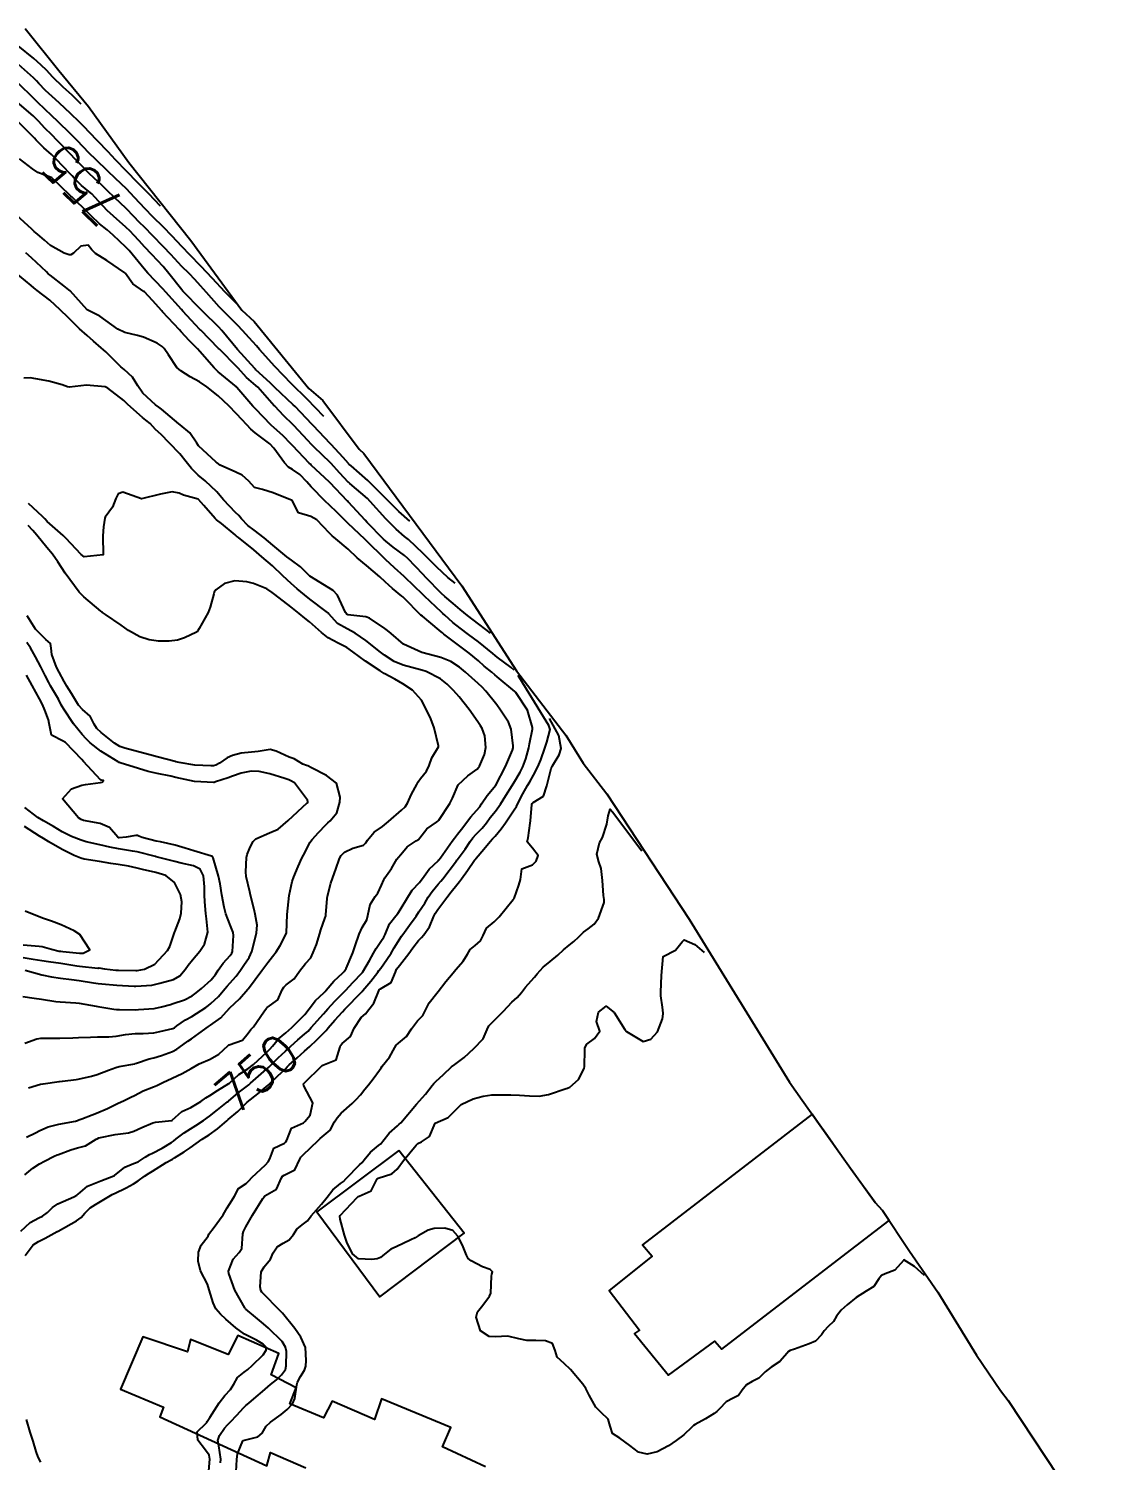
# Model space of a CAD drawing. Header units: metres. Extents: x 298520 to 308411, y 7433745 to 7450750.
# Drawn here: x 300115.2 to 300228.6, y 7449415.9 to 7449568.1 of the extents above; entities that cross this region are included whole.
import ezdxf
from ezdxf.enums import TextEntityAlignment as Align

# ---------------------------------------------------------------- set-up
doc = ezdxf.new("R2010")
doc.units = ezdxf.units.M
doc.header["$LTSCALE"] = 10
for name, color, linetype in [('Area', 45, 'Continuous'), ('Cotas', 45, 'Continuous'), ('Curvas de Nivel 1m', 11, 'Continuous'), ('Curvas de Nivel 5m', 15, 'Continuous'), ('Edificações', 30, 'Continuous')]:
    doc.layers.add(name, color=color, linetype=linetype)
doc.styles.add('Style-STANDARD', font='STANDARD.shx')

msp = doc.modelspace()

# ---------------------------------------------------------------- linework, layer by layer
at = {"layer": 'Area'}
msp.add_polyline3d([(300114.87, 7449568.13, 757.59), (300118.45, 7449563.69, 761.59), (300121.6, 7449559.85, 756.75), (300125.9, 7449553.9, 756.26), (300132.47, 7449545.61, 755.06), (300137.89, 7449538.19, 754.69), (300139.21, 7449537.01, 754.6), (300145.03, 7449529.88, 754.03), (300146.51, 7449528.58, 754.09), (300150.37, 7449523.42, 753.66), (300150.85, 7449522.95, 753.57), (300161.26, 7449508.91, 751.85), (300167.1, 7449499.85, 749.96), (300172.33, 7449493.03, 751.57), (300174.16, 7449490.03, 753.48), (300176.7, 7449486.77, 753.35), (300185.43, 7449473.47, 755.19), (300196.09, 7449456.14, 755.79), (300197.44, 7449454.2, 755.78), (300202.21, 7449447.47, 763.14), (300205.18, 7449443.34, 762.58), (300205.98, 7449442.49, 762.29), (300208.83, 7449438.15, 755.57), (300211.85, 7449433.81, 754.66), (300215.97, 7449427.11, 754.65), (300218.51, 7449423.35, 754.53), (300219.33, 7449422.3, 754.58), (300228.59, 7449408.29, 753.98)], dxfattribs=at)
at = {"layer": 'Curvas de Nivel 1m', "flags": 128}
for points, elevation in [([(300120.82, 7449560.11), (300119.88, 7449561.04), (300118.93, 7449561.9), (300117.77, 7449563), (300117.16, 7449563.66), (300116.55, 7449564.28), (300115.79, 7449564.95), (300114.12, 7449566.31)], 759), ([(300129.25, 7449549.27), (300128.01, 7449550.55), (300126.85, 7449551.72), (300125.65, 7449552.96), (300124.48, 7449554.18), (300123.68, 7449555.04), (300122.56, 7449556.2), (300121.7, 7449557.08), (300121.16, 7449557.67), (300120.6, 7449558.23), (300119.73, 7449559.07), (300118.49, 7449560.25), (300117.75, 7449560.92), (300117.04, 7449561.55), (300116.34, 7449562.28), (300116.07, 7449562.59), (300115.77, 7449562.89), (300114.16, 7449564.31)], 758), ([(300137.39, 7449538.82), (300136.1, 7449540.15), (300134.77, 7449541.56), (300133.54, 7449542.88), (300132.36, 7449544.09), (300131.56, 7449544.92), (300130.46, 7449546.11), (300129.58, 7449547.02), (300128.44, 7449548.13), (300127.61, 7449548.96), (300126.5, 7449550.16), (300125.63, 7449551.08), (300124.49, 7449552.18), (300123.65, 7449552.97), (300122.37, 7449554.2), (300121.67, 7449554.9), (300120.4, 7449556.23), (300120.06, 7449556.6), (300119.7, 7449556.96), (300118.36, 7449558.25), (300117.72, 7449558.86), (300116.22, 7449560.28), (300115.97, 7449560.51), (300115.75, 7449560.73), (300114.15, 7449562.31)], 757), ([(300146.61, 7449526.89), (300144.83, 7449528.74), (300143.19, 7449530.35), (300141.41, 7449532.2), (300139.78, 7449534), (300139.44, 7449534.39), (300138.67, 7449535.24), (300137.97, 7449536.02), (300137.46, 7449536.56), (300135.97, 7449538.05), (300135.48, 7449538.56), (300134.13, 7449540.06), (300133.51, 7449540.78), (300132.9, 7449541.46), (300132.3, 7449542.09), (300131.53, 7449542.85), (300130.34, 7449544.11), (300129.56, 7449544.94), (300128.42, 7449546.13), (300127.58, 7449546.97), (300127, 7449547.56), (300126.43, 7449548.16), (300125.61, 7449549.02), (300124.37, 7449550.18), (300123.63, 7449550.89), (300122.97, 7449551.53), (300122.23, 7449552.2), (300121.65, 7449552.75), (300120.93, 7449553.5), (300120.22, 7449554.23), (300119.67, 7449554.81), (300118.29, 7449556.25), (300117.7, 7449556.83), (300116.97, 7449557.54), (300116.28, 7449558.28), (300115.72, 7449558.84), (300114.03, 7449560.31)], 756), ([(300160.55, 7449509.19), (300159.79, 7449509.78), (300158.61, 7449510.87), (300157.17, 7449512.32), (300155.61, 7449513.81), (300155.2, 7449514.15), (300154.28, 7449514.9), (300153.38, 7449515.84), (300153.21, 7449516.02), (300151.54, 7449517.86), (300151.24, 7449518.16), (300149.38, 7449519.76), (300149.26, 7449519.86), (300149.24, 7449519.88), (300148.27, 7449520.9), (300147.39, 7449521.91), (300147.28, 7449522.02), (300145.59, 7449523.64), (300145.31, 7449523.91), (300145.29, 7449523.93), (300144.92, 7449524.33), (300143.42, 7449525.95), (300143.33, 7449526.03), (300142.35, 7449526.97), (300141.41, 7449527.98), (300141.35, 7449528.04), (300139.58, 7449530), (300139.38, 7449530.19), (300138.41, 7449531.03), (300137.5, 7449532.03), (300137.4, 7449532.14), (300135.52, 7449534.05), (300135.43, 7449534.14), (300133.54, 7449536.07), (300133.45, 7449536.16), (300132.51, 7449537.13), (300131.63, 7449538.1), (300131.48, 7449538.27), (300129.81, 7449540.12), (300129.51, 7449540.46), (300127.92, 7449542.14), (300127.53, 7449542.59), (300126.24, 7449544.16), (300125.92, 7449544.53), (300125.56, 7449544.9), (300124.23, 7449546.18), (300123.58, 7449546.73), (300122.77, 7449547.39), (300121.89, 7449548.22), (300121.6, 7449548.52), (300119.82, 7449550.24), (300119.72, 7449550.33), (300119.62, 7449550.42), (300117.72, 7449552.26), (300117.64, 7449552.31), (300116.21, 7449552.84), (300115.66, 7449553.22), (300114.28, 7449554.3)], 754), ([(300164.31, 7449503.85), (300163.81, 7449504.24), (300163.08, 7449504.81), (300161.89, 7449505.73), (300161.1, 7449506.37), (300160.36, 7449507.01), (300159.47, 7449507.76), (300159.12, 7449508.09), (300157.44, 7449509.79), (300157.15, 7449510.1), (300155.53, 7449511.81), (300155.17, 7449512.13), (300153.99, 7449513.02), (300153.19, 7449513.64), (300152.96, 7449513.84), (300151.21, 7449515.64), (300151, 7449515.86), (300149.23, 7449517.78), (300149.19, 7449517.84), (300149.14, 7449517.88), (300147.26, 7449519.86), (300147.21, 7449519.91), (300145.28, 7449521.73), (300145.18, 7449521.83), (300145.07, 7449521.93), (300143.31, 7449523.76), (300143.13, 7449523.95), (300142.24, 7449524.88), (300141.33, 7449525.7), (300141.03, 7449525.98), (300139.35, 7449527.72), (300139.21, 7449527.86), (300139.08, 7449528), (300137.38, 7449529.97), (300137.32, 7449530.03), (300135.4, 7449531.64), (300134.97, 7449532.05), (300133.43, 7449533.8), (300133.18, 7449534.07), (300132.31, 7449534.96), (300131.45, 7449535.91), (300131.28, 7449536.1), (300129.47, 7449538.03), (300129.39, 7449538.12), (300128.4, 7449539.22), (300127.57, 7449540.14), (300127.5, 7449540.19), (300126.33, 7449540.98), (300125.52, 7449542.08), (300125.45, 7449542.17), (300123.54, 7449543.49), (300122.34, 7449544.21), (300121.95, 7449544.61), (300121.56, 7449545.12), (300120.79, 7449545), (300120.02, 7449544.24), (300119.71, 7449544.08), (300119.55, 7449544.09), (300119.01, 7449544.25), (300117.56, 7449545.08), (300116.94, 7449545.65), (300116.2, 7449546.28), (300115.84, 7449546.56), (300115.58, 7449546.8), (300113.96, 7449548.31)], 753), ([(300166.84, 7449499.94), (300166.5, 7449500.2), (300165.04, 7449501.31), (300164.83, 7449501.48), (300164.58, 7449501.7), (300163.06, 7449502.94), (300161.97, 7449503.73), (300161.08, 7449504.38), (300160.33, 7449504.99), (300159.46, 7449505.76), (300159.27, 7449505.94), (300159.1, 7449506.09), (300157.31, 7449507.79), (300157.12, 7449507.97), (300155.21, 7449509.81), (300155.14, 7449509.88), (300154.13, 7449510.81), (300153.16, 7449511.7), (300153.01, 7449511.84), (300151.19, 7449513.65), (300150.98, 7449513.86), (300149.21, 7449515.53), (300149.02, 7449515.7), (300148.83, 7449515.89), (300148.02, 7449516.7), (300147.23, 7449517.46), (300146.76, 7449517.91), (300145.26, 7449519.42), (300144.81, 7449519.94), (300144.06, 7449520.74), (300143.28, 7449521.27), (300142.84, 7449521.52), (300142.44, 7449521.96), (300141.31, 7449523.52), (300140.86, 7449523.98), (300139.32, 7449525.17), (300138.86, 7449525.54), (300138.42, 7449526.01), (300137.91, 7449526.59), (300137.34, 7449527.19), (300136.53, 7449528.04), (300135.37, 7449529.09), (300134.18, 7449530.06), (300133.39, 7449530.58), (300132.42, 7449531.11), (300131.4, 7449531.74), (300131, 7449532.1), (300130.09, 7449533.45), (300129.65, 7449534.12), (300129.44, 7449534.35), (300128.89, 7449534.68), (300127.44, 7449535.33), (300126.82, 7449535.52), (300125.45, 7449535.83), (300124.71, 7449536.18), (300123.46, 7449537.09), (300122.82, 7449537.56), (300121.47, 7449538.22), (300119.65, 7449540.24), (300119.5, 7449540.37), (300118.97, 7449540.78), (300117.52, 7449541.91), (300117.33, 7449542.07), (300117.13, 7449542.27), (300115.54, 7449543.75), (300114.96, 7449544.3)], 752), ([(300114.86, 7449437.7), (300115.3, 7449438.28), (300115.74, 7449438.83), (300116.3, 7449439.2), (300117.01, 7449439.55), (300118.27, 7449440.25), (300118.3, 7449440.26), (300118.37, 7449440.3), (300120.32, 7449441.39), (300120.81, 7449441.74), (300121.21, 7449442.21), (300121.78, 7449442.77), (300122.34, 7449443.13), (300124.12, 7449444.17), (300124.26, 7449444.26), (300124.35, 7449444.31), (300125.62, 7449444.9), (300126.37, 7449445.31), (300126.89, 7449445.63), (300127.56, 7449446.14), (300128.05, 7449446.46), (300128.39, 7449446.66), (300129.87, 7449447.58), (300130.4, 7449447.87), (300130.54, 7449447.96), (300130.75, 7449448.1), (300131.77, 7449448.73), (300132.41, 7449449.16), (300133.68, 7449450.06), (300134.13, 7449450.35), (300134.43, 7449450.54), (300135.32, 7449451.16), (300136.31, 7449452.03), (300136.39, 7449452.1), (300136.45, 7449452.15), (300137.48, 7449453), (300138.45, 7449454.01), (300139.6, 7449454.88), (300140.5, 7449455.64), (300140.68, 7449455.8), (300140.87, 7449455.98), (300141.7, 7449456.77), (300142.52, 7449457.55), (300142.73, 7449457.75), (300142.94, 7449457.96), (300143.77, 7449458.71), (300144.54, 7449459.41), (300145.11, 7449459.93), (300145.85, 7449460.63), (300146.56, 7449461.33), (300146.85, 7449461.63), (300147.08, 7449461.9), (300147.77, 7449462.71), (300148.59, 7449463.61), (300148.84, 7449463.89), (300150.61, 7449465.69), (300150.7, 7449465.78), (300150.76, 7449465.86), (300151.6, 7449466.88), (300152.35, 7449467.84), (300152.47, 7449468.01), (300152.65, 7449468.26), (300153.31, 7449469.18), (300153.76, 7449469.83), (300154.1, 7449470.4), (300154.69, 7449471.35), (300154.87, 7449471.64), (300155, 7449471.82), (300155.7, 7449472.81), (300156.42, 7449473.79), (300156.72, 7449474.22), (300157.34, 7449475.17), (300157.71, 7449475.78), (300158.12, 7449476.4), (300158.75, 7449477.16), (300159.03, 7449477.49), (300159.24, 7449477.76), (300160.7, 7449479.66), (300160.76, 7449479.74), (300160.78, 7449479.77), (300161.62, 7449480.91), (300162.16, 7449481.73), (300162.43, 7449482.1), (300162.81, 7449482.51), (300163.42, 7449483.12), (300163.89, 7449483.71), (300164.3, 7449484.25), (300164.85, 7449484.95), (300165.38, 7449485.69), (300165.96, 7449486.59), (300166.62, 7449487.67), (300166.89, 7449488.11), (300167.47, 7449489.1), (300167.74, 7449489.66), (300168.06, 7449490.51), (300168.38, 7449491.66), (300168.48, 7449492.1), (300168.78, 7449493.65), (300168.79, 7449493.82), (300168.25, 7449495.66), (300167, 7449497.56), (300166.89, 7449497.67), (300165.02, 7449499.22), (300164.77, 7449499.44), (300164.45, 7449499.7), (300163.66, 7449500.34), (300163.03, 7449500.91), (300162.06, 7449501.73), (300161.05, 7449502.48), (300159.37, 7449503.77), (300159.21, 7449503.9), (300159.08, 7449504.01), (300157.77, 7449505.1), (300157.09, 7449505.65), (300156.93, 7449505.79), (300155.11, 7449507.6), (300155.01, 7449507.71), (300154.89, 7449507.81), (300153.92, 7449508.62), (300153.14, 7449509.32), (300152.57, 7449509.85), (300151.15, 7449511.04), (300150.15, 7449511.87), (300149.18, 7449512.8), (300147.9, 7449513.9), (300147.5, 7449514.21), (300147.2, 7449514.48), (300145.87, 7449515.92), (300145.22, 7449516.26), (300143.93, 7449516.66), (300143.23, 7449517.96), (300141.24, 7449518.77), (300140.11, 7449519.13), (300139.25, 7449519.36), (300138.63, 7449520.01), (300137.92, 7449520.67), (300137.27, 7449520.96), (300135.61, 7449521.72), (300135.28, 7449521.96), (300135.17, 7449522.05), (300133.31, 7449523.79), (300133.1, 7449524.07), (300132.38, 7449525.15), (300131.33, 7449525.99), (300131.19, 7449526.1), (300129.35, 7449527.68), (300129.09, 7449527.87), (300128.73, 7449528.13), (300127.37, 7449529.38), (300126.84, 7449530.15), (300126.29, 7449531.06), (300125.4, 7449531.88), (300125.04, 7449532.17), (300123.43, 7449533.77), (300122.95, 7449534.2), (300122.13, 7449534.9), (300121.45, 7449535.5), (300120.65, 7449536.23), (300119.46, 7449537.41), (300118.6, 7449538.25), (300117.49, 7449539.27), (300116.16, 7449540.28), (300115.79, 7449540.57), (300115.51, 7449540.82), (300113.69, 7449542.31)], 751), ([(300114.85, 7449446.29), (300115.7, 7449446.97), (300116.39, 7449447.43), (300116.94, 7449447.72), (300117.96, 7449448.25), (300118.26, 7449448.39), (300118.41, 7449448.45), (300119.71, 7449448.94), (300120.42, 7449449.14), (300121.27, 7449449.37), (300122.43, 7449450.07), (300122.51, 7449450.12), (300122.71, 7449450.2), (300124.44, 7449450.57), (300125.84, 7449450.75), (300126.43, 7449450.93), (300127.26, 7449451.32), (300128.45, 7449451.79), (300128.71, 7449451.86), (300130.45, 7449452.06), (300130.48, 7449452.07), (300130.51, 7449452.1), (300131.53, 7449453.02), (300132.47, 7449453.44), (300133.53, 7449454.06), (300134.06, 7449454.47), (300134.48, 7449454.72), (300135.3, 7449455.23), (300136.5, 7449455.98), (300136.53, 7449456), (300136.57, 7449456.03), (300137.58, 7449456.95), (300138.52, 7449457.54), (300139.12, 7449458), (300140.54, 7449459.33), (300140.87, 7449459.65), (300141.15, 7449459.97), (300141.78, 7449460.74), (300142.56, 7449461.39), (300142.88, 7449461.64), (300143.22, 7449461.95), (300144.59, 7449463.33), (300145.06, 7449463.93), (300145.72, 7449464.8), (300146.61, 7449465.64), (300146.75, 7449465.77), (300146.86, 7449465.91), (300147.66, 7449466.86), (300148.64, 7449467.75), (300148.71, 7449467.82), (300148.77, 7449467.89), (300148.97, 7449468.21), (300149.69, 7449469.87), (300149.94, 7449470.61), (300150.35, 7449471.87), (300150.7, 7449472.58), (300151.17, 7449473.39), (300151.3, 7449473.85), (300151.54, 7449475.03), (300152.06, 7449475.85), (300152.36, 7449476.23), (300152.75, 7449477.08), (300152.97, 7449477.63), (300153.09, 7449477.84), (300153.79, 7449478.84), (300154.36, 7449479.82), (300154.56, 7449480.04), (300154.79, 7449480.32), (300155.46, 7449481.14), (300156.43, 7449481.79), (300156.67, 7449481.94), (300156.82, 7449482.12), (300157.56, 7449483.05), (300158.58, 7449483.77), (300158.74, 7449483.87), (300158.84, 7449483.99), (300160, 7449485.75), (300160.3, 7449486.31), (300160.88, 7449487.74), (300161.91, 7449488.71), (300162.9, 7449489.42), (300163.05, 7449489.57), (300163.14, 7449489.72), (300163.67, 7449490.96), (300163.84, 7449491.71), (300163.72, 7449492.94), (300163.45, 7449493.71), (300163.25, 7449494.01), (300162.96, 7449494.43), (300162.05, 7449495.73), (300160.99, 7449497.08), (300160.4, 7449497.75), (300159.7, 7449498.45), (300159.02, 7449499.01), (300157.49, 7449499.79), (300157.02, 7449499.91), (300156.87, 7449499.95), (300155.03, 7449500.47), (300154.07, 7449500.86), (300153.04, 7449501.53), (300152.63, 7449501.84), (300151.06, 7449503.07), (300149.94, 7449503.87), (300149.08, 7449504.32), (300148.08, 7449504.89), (300147.15, 7449505.91), (300147.09, 7449505.97), (300146.85, 7449506.16), (300145.12, 7449507.47), (300144.54, 7449507.94), (300143.77, 7449508.59), (300143.13, 7449509.13), (300142.25, 7449509.97), (300141.15, 7449511.01), (300140.04, 7449511.99), (300139.17, 7449512.72), (300137.55, 7449514.02), (300137.34, 7449514.18), (300137.2, 7449514.3), (300135.72, 7449515.53), (300135.21, 7449515.92), (300135.05, 7449516.05), (300133.86, 7449517.44), (300133.29, 7449518.07), (300133.24, 7449518.1), (300131.7, 7449518.54), (300131.25, 7449518.74), (300130.48, 7449518.88), (300129.25, 7449518.65), (300127.24, 7449518.15), (300125.25, 7449518.84), (300124.74, 7449518.68), (300124.52, 7449518.18), (300124.17, 7449517.24), (300123.39, 7449516.19), (300123.33, 7449516.07), (300123.2, 7449515.16), (300123.13, 7449514.19), (300123.16, 7449512.19), (300121.16, 7449511.97), (300120.84, 7449512.22), (300119.19, 7449513.97), (300118.9, 7449514.24), (300117.21, 7449515.73), (300116.95, 7449516.01), (300116.71, 7449516.27), (300115.23, 7449517.63)], 749), ([(300115.03, 7449450.28), (300115.97, 7449450.75), (300116.44, 7449451), (300117.33, 7449451.38), (300118.45, 7449451.66), (300120.22, 7449451.99), (300120.45, 7449452.07), (300120.56, 7449452.11), (300120.88, 7449452.22), (300122, 7449452.66), (300122.46, 7449452.84), (300123.62, 7449453.34), (300124.47, 7449453.77), (300124.74, 7449453.89), (300125.33, 7449454.16), (300126.1, 7449454.53), (300126.48, 7449454.72), (300127.42, 7449455.21), (300128.5, 7449455.64), (300128.86, 7449455.77), (300129.52, 7449456.11), (300130.51, 7449456.57), (300131.56, 7449457.04), (300132.52, 7449457.58), (300133.38, 7449458.07), (300134.53, 7449458.59), (300135.45, 7449459.12), (300136.43, 7449460.03), (300136.5, 7449460.08), (300136.54, 7449460.1), (300137.96, 7449460.61), (300138.56, 7449461.35), (300138.84, 7449461.73), (300139.13, 7449462), (300140.23, 7449463.62), (300140.51, 7449463.98), (300140.55, 7449464.03), (300140.59, 7449464.07), (300141.71, 7449464.87), (300142.2, 7449465.96), (300142.35, 7449466.23), (300142.62, 7449466.48), (300143.46, 7449467.11), (300144.03, 7449467.94), (300144.65, 7449468.73), (300145.24, 7449469.34), (300145.49, 7449469.92), (300145.82, 7449470.78), (300146.17, 7449471.92), (300146.28, 7449472.33), (300146.71, 7449473.54), (300146.81, 7449473.81), (300146.82, 7449473.91), (300146.97, 7449475.67), (300147.01, 7449475.91), (300147.36, 7449477.3), (300147.57, 7449477.9), (300147.9, 7449478.77), (300148.27, 7449479.9), (300148.44, 7449480.24), (300148.79, 7449480.58), (300149.68, 7449481), (300150.81, 7449481.34), (300151.08, 7449481.58), (300151.25, 7449481.86), (300151.97, 7449482.7), (300152.83, 7449483.31), (300153.49, 7449483.83), (300154.85, 7449485.04), (300155.25, 7449485.4), (300155.49, 7449485.8), (300155.92, 7449486.74), (300156.48, 7449487.79), (300156.62, 7449488.06), (300156.89, 7449488.41), (300157.51, 7449489.18), (300157.79, 7449489.78), (300158.1, 7449490.59), (300158.78, 7449491.77), (300158.81, 7449491.89), (300158.35, 7449493.78), (300157.99, 7449494.75), (300157.5, 7449495.78), (300156.99, 7449496.73), (300156.04, 7449497.8), (300155.01, 7449498.49), (300154.15, 7449498.96), (300153.02, 7449499.57), (300152.58, 7449499.84), (300151.03, 7449500.9), (300149.7, 7449501.87), (300149.05, 7449502.32), (300148.14, 7449502.81), (300147.06, 7449503.36), (300146.35, 7449503.92), (300145.08, 7449505.05), (300144.59, 7449505.44), (300143.98, 7449505.95), (300143.1, 7449506.66), (300141.4, 7449507.98), (300141.13, 7449508.19), (300140.54, 7449508.57), (300139.13, 7449509.14), (300138.43, 7449509.31), (300137.14, 7449509.44), (300136.04, 7449509.14), (300135.13, 7449508.46), (300134.97, 7449508.21), (300134.92, 7449508.05), (300134.52, 7449506.64), (300134.31, 7449506.06), (300133.37, 7449504.37), (300133.2, 7449504.08), (300133.14, 7449504.01), (300133.07, 7449503.97), (300131.81, 7449503.35), (300131.06, 7449503.12), (300130.16, 7449503), (300129.06, 7449503), (300128.05, 7449503.15), (300127.06, 7449503.47), (300125.86, 7449504.16), (300125.08, 7449504.71), (300123.42, 7449505.85), (300123.09, 7449506.05), (300123.01, 7449506.11), (300122.9, 7449506.19), (300121.12, 7449507.72), (300120.63, 7449508.22), (300119.14, 7449510.24), (300118.35, 7449511.45), (300117.77, 7449512.26), (300117.17, 7449512.98), (300116.1, 7449514.28), (300115.7, 7449514.78), (300115.2, 7449515.32)], 748), ([(300115.24, 7449455.53), (300116.5, 7449455.9), (300116.8, 7449455.96), (300118.5, 7449456.2), (300118.54, 7449456.2), (300118.84, 7449456.24), (300120.31, 7449456.41), (300120.51, 7449456.45), (300121.93, 7449456.78), (300122.51, 7449456.95), (300123.73, 7449457.4), (300124.52, 7449457.7), (300124.88, 7449457.8), (300126.52, 7449458.09), (300126.57, 7449458.1), (300126.69, 7449458.15), (300128.04, 7449458.62), (300128.53, 7449458.73), (300129.36, 7449458.95), (300130.54, 7449459.38), (300131, 7449459.64), (300131.63, 7449460.09), (300132.16, 7449460.47), (300132.55, 7449460.74), (300133.34, 7449461.29), (300134.35, 7449462.05), (300134.57, 7449462.2), (300135.67, 7449462.96), (300136.59, 7449463.99), (300136.61, 7449464.01), (300136.63, 7449464.03), (300137.65, 7449464.97), (300138.55, 7449466.01), (300138.58, 7449466.05), (300138.62, 7449466.1), (300140.03, 7449467.99), (300140.65, 7449468.86), (300141.15, 7449469.48), (300141.54, 7449469.97), (300141.97, 7449470.67), (300142.65, 7449471.96), (300142.66, 7449471.99), (300142.71, 7449473.96), (300142.93, 7449475.96), (300143.25, 7449477.46), (300143.43, 7449477.95), (300143.9, 7449479.07), (300144.29, 7449479.94), (300144.46, 7449480.26), (300144.8, 7449480.94), (300145.13, 7449481.6), (300145.36, 7449481.92), (300146.06, 7449482.67), (300146.83, 7449483.5), (300147.04, 7449483.7), (300147.3, 7449483.91), (300147.98, 7449484.76), (300148.3, 7449485.9), (300148.33, 7449486.42), (300147.94, 7449487.9), (300146.89, 7449488.74), (300145.3, 7449489.53), (300144.9, 7449489.75), (300144.78, 7449489.81), (300144.39, 7449489.94), (300143.45, 7449490.49), (300142.91, 7449490.69), (300141.56, 7449491.33), (300140.92, 7449491.49), (300139.65, 7449491.27), (300138.92, 7449491.22), (300137.83, 7449491.1), (300136.92, 7449490.86), (300136.33, 7449490.62), (300135.52, 7449490.04), (300135.12, 7449489.83), (300134.9, 7449489.77), (300134.6, 7449489.76), (300132.9, 7449489.84), (300131.25, 7449490.1), (300130.9, 7449490.18), (300130.8, 7449490.21), (300128.91, 7449490.71), (300128.12, 7449490.92), (300126.92, 7449491.25), (300125.45, 7449491.64), (300124.93, 7449491.83), (300124.35, 7449492.18), (300122.94, 7449493.31), (300122.49, 7449493.74), (300122.2, 7449494.2), (300121.78, 7449495.02), (300120.97, 7449495.76), (300120.55, 7449496.22), (300119.79, 7449497.44), (300119.31, 7449498.24), (300119.01, 7449498.73), (300118.47, 7449499.7), (300118.22, 7449500.25), (300117.72, 7449501.58), (300117.64, 7449502.26), (300117.56, 7449502.76), (300117.06, 7449503.17), (300115.99, 7449504.28), (300115.09, 7449505.7)], 747), ([(300114.84, 7449460.29), (300116.11, 7449460.72), (300116.55, 7449460.79), (300117.99, 7449460.81), (300118.55, 7449460.8), (300119.95, 7449460.83), (300120.55, 7449460.86), (300121.83, 7449460.93), (300122.55, 7449460.95), (300123.78, 7449460.96), (300124.56, 7449461.02), (300125.53, 7449461.19), (300126.56, 7449461.29), (300127.41, 7449461.29), (300128.56, 7449461.39), (300129.17, 7449461.52), (300130.57, 7449461.83), (300130.75, 7449461.92), (300130.98, 7449462.1), (300131.92, 7449462.74), (300132.58, 7449463.11), (300134.06, 7449464.06), (300134.36, 7449464.29), (300134.6, 7449464.48), (300135.43, 7449465.22), (300136.1, 7449466.04), (300136.33, 7449466.33), (300136.63, 7449466.67), (300137.28, 7449467.38), (300137.76, 7449468.02), (300138.12, 7449468.55), (300138.66, 7449469.37), (300138.95, 7449470.01), (300139.3, 7449471.39), (300139.44, 7449472), (300139.52, 7449472.82), (300139.31, 7449474), (300139.2, 7449474.48), (300138.83, 7449476.01), (300138.74, 7449476.35), (300138.36, 7449478.01), (300138.31, 7449478.48), (300138.39, 7449480.01), (300138.48, 7449480.32), (300138.8, 7449481.1), (300139.09, 7449481.72), (300139.4, 7449482), (300140.82, 7449482.62), (300141.76, 7449483.04), (300142.83, 7449483.96), (300144.85, 7449485.81), (300144.91, 7449485.87), (300144.92, 7449485.93), (300144.86, 7449486.1), (300143.48, 7449487.95), (300143.11, 7449488.18), (300142.89, 7449488.26), (300142.46, 7449488.4), (300140.89, 7449488.89), (300139.73, 7449489.15), (300138.89, 7449489.18), (300137.84, 7449488.96), (300136.89, 7449488.65), (300136.43, 7449488.49), (300135.1, 7449488.05), (300134.95, 7449487.99), (300134.88, 7449487.98), (300132.88, 7449488.08), (300130.89, 7449488.53), (300130.35, 7449488.65), (300128.89, 7449488.94), (300127.93, 7449489.17), (300126.9, 7449489.48), (300124.98, 7449490.09), (300124.9, 7449490.11), (300124.85, 7449490.12), (300124.76, 7449490.17), (300122.92, 7449491.32), (300121.78, 7449492.21), (300121.35, 7449492.63), (300120.94, 7449493.08), (300120.02, 7449494.23), (300118.97, 7449495.77), (300118.8, 7449496.07), (300118.71, 7449496.24), (300118.4, 7449496.83), (300117.57, 7449498.26), (300117.38, 7449498.63), (300117.01, 7449499.36), (300116.54, 7449500.27), (300115.97, 7449501.35), (300115.44, 7449502.29), (300115.06, 7449502.86)], 746), ([(300134.34, 7449414.39), (300134.51, 7449416.05), (300134.44, 7449416.46), (300134.03, 7449417), (300133.22, 7449418.07), (300133.16, 7449418.96), (300134.07, 7449419.86), (300134.17, 7449419.96), (300134.23, 7449420.06), (300134.49, 7449420.47), (300135.48, 7449422.04), (300136.1, 7449422.81), (300136.68, 7449423.45), (300137.04, 7449424.02), (300137.42, 7449424.72), (300138.13, 7449425.31), (300138.54, 7449425.6), (300138.99, 7449426), (300140.15, 7449427.14), (300140.5, 7449427.64), (300140.45, 7449427.98), (300140.17, 7449428.29), (300139.47, 7449428.69), (300138.18, 7449429.34), (300137.25, 7449430.02), (300136.2, 7449430.94), (300135.62, 7449431.45), (300135.15, 7449432.05), (300134.84, 7449432.67), (300134.44, 7449434.06), (300134.24, 7449434.64), (300133.5, 7449436.07), (300133.25, 7449437.09), (300133.3, 7449438.07), (300133.56, 7449438.8), (300134.31, 7449439.74), (300134.4, 7449439.97), (300134.45, 7449440.06), (300134.86, 7449440.59), (300135.9, 7449442.04), (300136.34, 7449442.76), (300136.84, 7449443.54), (300137.12, 7449444.02), (300137.55, 7449444.83), (300138.37, 7449445.37), (300138.69, 7449445.69), (300138.97, 7449446), (300140.4, 7449447.34), (300140.71, 7449447.67), (300140.87, 7449447.98), (300141.29, 7449449.1), (300142.42, 7449449.66), (300142.59, 7449449.79), (300142.67, 7449449.96), (300143.16, 7449451.24), (300144.45, 7449451.8), (300144.53, 7449451.86), (300144.6, 7449451.94), (300145.16, 7449452.63), (300145.44, 7449453.93), (300144.5, 7449455.73), (300144.45, 7449455.94), (300144.47, 7449455.97), (300144.5, 7449456), (300146.45, 7449457.91), (300146.52, 7449457.95), (300147.91, 7449458.51), (300148.33, 7449459.89), (300148.39, 7449460.04), (300148.55, 7449460.23), (300149.45, 7449460.98), (300149.82, 7449461.87), (300150.58, 7449462.99), (300151.03, 7449463.41), (300151.41, 7449463.85), (300151.92, 7449464.53), (300152.45, 7449465.84), (300152.5, 7449465.95), (300152.62, 7449466.04), (300153.75, 7449466.71), (300154.21, 7449467.82), (300154.34, 7449468.13), (300154.65, 7449468.54), (300155.65, 7449469.81), (300156.07, 7449470.4), (300156.68, 7449471.19), (300156.98, 7449471.49), (300157.25, 7449471.78), (300157.83, 7449472.65), (300158.3, 7449473.77), (300158.43, 7449474.06), (300158.72, 7449474.49), (300159.69, 7449475.76), (300160.14, 7449476.35), (300160.75, 7449477.1), (300161.04, 7449477.45), (300161.23, 7449477.74), (300161.87, 7449478.63), (300162.63, 7449479.72), (300162.7, 7449479.81), (300162.79, 7449479.93), (300163.62, 7449480.89), (300164.29, 7449481.71), (300164.53, 7449481.98), (300164.81, 7449482.29), (300165.47, 7449483.05), (300165.91, 7449483.68), (300166.85, 7449485.07), (300167.08, 7449485.44), (300167.19, 7449485.67), (300167.75, 7449486.78), (300168.26, 7449487.66), (300168.49, 7449488.05), (300168.89, 7449488.77), (300169.34, 7449489.64), (300169.68, 7449490.41), (300170.11, 7449491.63), (300170.29, 7449492.27), (300170.67, 7449493.62), (300170.52, 7449494.06), (300168.16, 7449497.92), (300167.25, 7449499.35)], 752), ([(300135.64, 7449415.66), (300135.66, 7449416.04), (300135.47, 7449417.47), (300135.35, 7449418.04), (300135.51, 7449418.58), (300136.06, 7449419.34), (300136.38, 7449419.71), (300136.69, 7449420.02), (300137.37, 7449420.73), (300138.09, 7449421.51), (300138.34, 7449421.75), (300138.64, 7449422), (300139.42, 7449422.68), (300140.11, 7449423.26), (300140.95, 7449423.98), (300141.59, 7449424.5), (300142.13, 7449425.01), (300142.52, 7449425.57), (300142.62, 7449425.96), (300142.64, 7449427.48), (300142.55, 7449427.96), (300142.17, 7449428.57), (300140.72, 7449429.97), (300140.2, 7449430.42), (300139.34, 7449431.13), (300138.32, 7449432.01), (300138.27, 7449432.06), (300138.21, 7449432.13), (300137.16, 7449434.02), (300136.51, 7449435.78), (300136.49, 7449436.03), (300136.98, 7449437.32), (300137.63, 7449438.02), (300137.88, 7449438.43), (300137.99, 7449440.01), (300138.07, 7449440.26), (300138.32, 7449440.74), (300139.03, 7449442), (300140.12, 7449443.75), (300140.3, 7449443.98), (300140.32, 7449444.01), (300140.35, 7449444.03), (300141.57, 7449444.76), (300142.12, 7449445.96), (300142.21, 7449446.13), (300142.39, 7449446.24), (300143.54, 7449446.8), (300144.06, 7449447.94), (300144.18, 7449448.17), (300144.41, 7449448.41), (300146.02, 7449449.92), (300146.21, 7449450.13), (300146.43, 7449450.32), (300147.3, 7449451.04), (300147.75, 7449451.9), (300148.01, 7449452.34), (300148.46, 7449452.84), (300149.62, 7449453.87), (300150.06, 7449454.29), (300150.49, 7449454.79), (300150.98, 7449455.37), (300151.36, 7449455.85), (300151.86, 7449456.49), (300152.52, 7449457.42), (300152.69, 7449457.67), (300152.82, 7449457.84), (300153.58, 7449458.78), (300154.15, 7449459.82), (300154.3, 7449460.07), (300154.55, 7449460.27), (300155.4, 7449460.97), (300155.92, 7449461.8), (300156.58, 7449462.66), (300157.14, 7449463.23), (300157.41, 7449463.78), (300157.81, 7449464.57), (300158.61, 7449465.59), (300158.75, 7449465.77), (300159.57, 7449466.82), (300160.34, 7449467.74), (300160.65, 7449468.1), (300161.4, 7449468.98), (300161.88, 7449469.73), (300162.16, 7449470.24), (300162.68, 7449470.64), (300163.25, 7449471.15), (300163.55, 7449471.71), (300163.91, 7449472.5), (300164.71, 7449473.19), (300165.23, 7449473.69), (300166.73, 7449475.54), (300166.79, 7449475.61), (300166.82, 7449475.67), (300167.33, 7449477.08), (300167.51, 7449477.66), (300167.64, 7449478.8), (300168.78, 7449479.23), (300169.19, 7449479.64), (300169.39, 7449480.24), (300168.8, 7449481), (300168.23, 7449481.66), (300168.34, 7449482.12), (300168.55, 7449483.65), (300168.58, 7449483.91), (300168.72, 7449485.65), (300168.75, 7449485.75), (300168.86, 7449485.85), (300169.96, 7449486.54), (300170.3, 7449487.63), (300170.77, 7449489.49), (300170.83, 7449489.62), (300170.9, 7449489.75), (300171.61, 7449490.92), (300171.83, 7449491.61), (300171.57, 7449492.99), (300170.59, 7449494.79)], 753), ([(300114.88, 7449468.05), (300116.64, 7449467.54), (300117.69, 7449467.31), (300118.63, 7449467.2), (300119.8, 7449467.06), (300120.63, 7449466.93), (300122.14, 7449466.69), (300122.63, 7449466.63), (300123.01, 7449466.58), (300124.63, 7449466.44), (300126.45, 7449466.32), (300126.62, 7449466.32), (300128.32, 7449466.44), (300128.63, 7449466.5), (300129.18, 7449466.67), (300130.63, 7449467.06), (300131.3, 7449467.43), (300131.88, 7449468.09), (300132.19, 7449468.55), (300132.65, 7449469.15), (300133.44, 7449470.07), (300133.94, 7449470.79), (300134.3, 7449472.06), (300134.14, 7449473.49), (300134.07, 7449474.06), (300133.95, 7449475.29), (300133.93, 7449476.06), (300133.93, 7449476.88), (300133.81, 7449478.06), (300133.46, 7449478.76), (300132.77, 7449479.11), (300131.45, 7449479.42), (300130.78, 7449479.58), (300128.81, 7449480.1), (300128.78, 7449480.11), (300128.73, 7449480.12), (300126.79, 7449480.6), (300126.27, 7449480.68), (300124.79, 7449480.92), (300123.86, 7449481.12), (300122.8, 7449481.35), (300121.34, 7449481.68), (300120.81, 7449481.84), (300119.8, 7449482.23), (300118.82, 7449482.75), (300117.88, 7449483.31), (300116.83, 7449483.92), (300116.23, 7449484.28), (300114.84, 7449485.32)], 744), ([(300137.29, 7449414.74), (300137.36, 7449416.02), (300137.43, 7449416.61), (300138.01, 7449418.01), (300138.03, 7449418.03), (300138.04, 7449418.04), (300139.6, 7449418.44), (300140.06, 7449418.83), (300140.5, 7449419.55), (300140.94, 7449419.98), (300142.08, 7449420.79), (300142.72, 7449421.32), (300143.28, 7449421.95), (300143.53, 7449422.51), (300143.75, 7449423.94), (300143.83, 7449424.23), (300144.13, 7449424.85), (300144.56, 7449425.51), (300144.69, 7449425.93), (300144.75, 7449426.53), (300144.66, 7449427.93), (300144.18, 7449429.01), (300143.53, 7449429.95), (300142.21, 7449431.56), (300141.83, 7449431.96), (300140.23, 7449433.59), (300140.04, 7449433.8), (300139.93, 7449433.98), (300139.86, 7449434.37), (300139.96, 7449435.98), (300140.27, 7449436.49), (300140.95, 7449437.3), (300141.23, 7449437.97), (300141.64, 7449438.62), (300142.3, 7449439.01), (300142.91, 7449439.35), (300143.37, 7449439.95), (300143.75, 7449440.51), (300144.32, 7449440.96), (300144.86, 7449441.4), (300145.28, 7449441.93), (300146.35, 7449443.16), (300146.95, 7449443.9), (300147.57, 7449444.69), (300148.37, 7449445.34), (300148.69, 7449445.57), (300148.99, 7449445.88), (300150.4, 7449447.34), (300150.67, 7449447.59), (300150.89, 7449447.86), (300151.57, 7449448.69), (300152.42, 7449449.4), (300152.67, 7449449.59), (300152.87, 7449449.84), (300153.56, 7449450.7), (300154.45, 7449451.49), (300154.62, 7449451.65), (300154.78, 7449451.82), (300156.47, 7449453.79), (300157.4, 7449454.87), (300158.13, 7449455.77), (300158.29, 7449455.98), (300158.5, 7449456.2), (300159.31, 7449456.96), (300160.18, 7449457.75), (300160.53, 7449458.01), (300161.53, 7449458.74), (300162.54, 7449459.72), (300163.55, 7449460.72), (300163.95, 7449461.71), (300164.16, 7449462.13), (300164.58, 7449462.54), (300165.69, 7449463.68), (300166.6, 7449464.63), (300167.14, 7449465.13), (300167.61, 7449465.66), (300168.04, 7449466.23), (300168.63, 7449466.91), (300168.99, 7449467.29), (300169.29, 7449467.64), (300169.93, 7449468.35), (300170.66, 7449468.96), (300171.48, 7449469.62), (300172.09, 7449470.19), (300172.67, 7449470.7), (300173.17, 7449471.1), (300173.7, 7449471.59), (300174.2, 7449472.08), (300174.7, 7449472.44), (300175.34, 7449472.94), (300175.8, 7449473.56), (300176.39, 7449475.22), (300176.41, 7449475.55), (300176.33, 7449475.97), (300176.22, 7449477.56), (300176.08, 7449478.86), (300175.85, 7449479.56), (300175.61, 7449480.38), (300175.89, 7449481.56), (300176.22, 7449482.15), (300176.68, 7449483.55), (300176.84, 7449484.43), (300177.05, 7449485.15), (300177.3, 7449484.86), (300180.4, 7449480.71)], 754), ([(300114.65, 7449469.38), (300115.71, 7449469.22), (300116.65, 7449469.08), (300117.36, 7449468.97), (300118.65, 7449468.77), (300120.37, 7449468.5), (300120.65, 7449468.46), (300122.59, 7449468.26), (300122.64, 7449468.26), (300122.71, 7449468.27), (300123.32, 7449468.19), (300124.52, 7449468.05), (300124.64, 7449468.04), (300124.78, 7449468.04), (300126.64, 7449468.01), (300126.78, 7449468.01), (300127.54, 7449468.14), (300128.65, 7449468.66), (300130, 7449470.11), (300130.23, 7449470.55), (300130.69, 7449471.92), (300130.74, 7449472.05), (300130.77, 7449472.1), (300131.31, 7449473.49), (300131.45, 7449474.09), (300131.52, 7449475.3), (300131.38, 7449476.09), (300130.75, 7449477.36), (300129.81, 7449478.11), (300128.77, 7449478.42), (300127.35, 7449478.73), (300126.77, 7449478.87), (300125.84, 7449479.09), (300124.77, 7449479.27), (300123.98, 7449479.38), (300122.78, 7449479.58), (300121.15, 7449479.85), (300120.78, 7449479.93), (300120.08, 7449480.23), (300118.79, 7449480.88), (300117.38, 7449481.69), (300116.81, 7449482.03), (300116.41, 7449482.27), (300114.82, 7449483.31)], 743), ([(300114.67, 7449470.73), (300116.35, 7449470.59), (300116.67, 7449470.54), (300117.66, 7449470.26), (300118.49, 7449470.07), (300118.66, 7449470.04), (300118.89, 7449470.01), (300120.66, 7449469.83), (300121.03, 7449469.85), (300121.73, 7449470.21), (300120.69, 7449471.83), (300120.09, 7449472.23), (300118.7, 7449472.86), (300117.67, 7449473.23), (300116.71, 7449473.56), (300114.89, 7449474.29)], 742), ([(300116.55, 7449415.73), (300116.27, 7449416.27), (300116.03, 7449416.88), (300115.72, 7449417.96), (300115.63, 7449418.27), (300115.42, 7449418.91), (300115.02, 7449420.28)], 751)]:
    msp.add_lwpolyline(points, dxfattribs=dict(at, elevation=elevation))
at = {"layer": 'Curvas de Nivel 5m', "flags": 128}
for points, elevation in [([(300155.75, 7449515.76), (300154.57, 7449516.81), (300152.95, 7449518.41), (300151.27, 7449520.08), (300149.51, 7449521.65), (300149.28, 7449521.84), (300149.26, 7449521.86), (300149.24, 7449521.88), (300148.65, 7449522.53), (300147.4, 7449523.91), (300147.31, 7449524), (300145.46, 7449525.93), (300145.33, 7449526.07), (300143.55, 7449527.95), (300143.36, 7449528.15), (300141.42, 7449529.98), (300141.38, 7449530.02), (300140.92, 7449530.46), (300139.4, 7449531.87), (300139.34, 7449531.94), (300139.27, 7449532), (300137.43, 7449534.03), (300135.77, 7449536.05), (300135.46, 7449536.39), (300133.75, 7449538.07), (300133.48, 7449538.34), (300131.75, 7449540.1), (300131.63, 7449540.22), (300131.51, 7449540.37), (300130.15, 7449542.11), (300129.53, 7449542.83), (300128.33, 7449544.13), (300127.56, 7449544.94), (300126.98, 7449545.56), (300126.43, 7449546.16), (300126.02, 7449546.6), (300125.58, 7449547.02), (300124.26, 7449548.18), (300123.6, 7449548.8), (300122.28, 7449550.21), (300121.96, 7449550.55), (300121.63, 7449550.82), (300120.86, 7449551.45), (300120.09, 7449552.23), (300119.87, 7449552.47), (300119.65, 7449552.7), (300118.18, 7449554.25), (300117.67, 7449554.73), (300116.85, 7449555.44), (300116.06, 7449556.28), (300115.88, 7449556.47), (300115.7, 7449556.67), (300114.01, 7449558.31)], 755), ([(300114.41, 7449440.29), (300115.39, 7449441.22), (300116.33, 7449441.71), (300116.71, 7449441.89), (300117.24, 7449442.26), (300117.79, 7449442.8), (300118.34, 7449443.18), (300120.06, 7449443.94), (300120.35, 7449444.12), (300120.41, 7449444.16), (300120.49, 7449444.22), (300121.49, 7449445.08), (300122.37, 7449445.44), (300122.92, 7449445.65), (300124.29, 7449446.17), (300124.38, 7449446.22), (300125.46, 7449447.1), (300126.4, 7449447.48), (300126.87, 7449447.67), (300127.64, 7449448.14), (300128.1, 7449448.44), (300128.41, 7449448.59), (300129.43, 7449449.13), (300130.42, 7449449.73), (300130.64, 7449449.87), (300130.92, 7449450.1), (300131.76, 7449450.76), (300132.44, 7449451.18), (300133, 7449451.52), (300133.81, 7449452.06), (300134.46, 7449452.53), (300135.32, 7449453.19), (300136.39, 7449454.03), (300136.44, 7449454.06), (300136.47, 7449454.1), (300137.52, 7449454.99), (300138.5, 7449455.73), (300138.65, 7449455.86), (300138.82, 7449456.01), (300140.52, 7449457.51), (300140.76, 7449457.73), (300141.01, 7449457.98), (300141.77, 7449458.73), (300142.54, 7449459.43), (300142.82, 7449459.68), (300143.12, 7449459.95), (300143.86, 7449460.64), (300144.56, 7449461.23), (300144.94, 7449461.56), (300145.27, 7449461.93), (300146.59, 7449463.4), (300146.83, 7449463.66), (300147.05, 7449463.91), (300147.77, 7449464.73), (300148.61, 7449465.55), (300148.93, 7449465.89), (300149.73, 7449466.77), (300150.64, 7449467.71), (300150.71, 7449467.79), (300150.76, 7449467.86), (300151.45, 7449469.06), (300151.89, 7449469.85), (300152.16, 7449470.35), (300152.68, 7449471.07), (300152.99, 7449471.53), (300153.13, 7449471.84), (300153.59, 7449472.95), (300154.25, 7449473.82), (300154.47, 7449474.07), (300154.72, 7449474.45), (300155.52, 7449475.81), (300156.01, 7449476.53), (300156.76, 7449477.34), (300156.96, 7449477.59), (300157.08, 7449477.79), (300157.79, 7449478.76), (300158.78, 7449479.71), (300158.84, 7449479.77), (300159, 7449479.99), (300160.23, 7449481.75), (300160.48, 7449482.08), (300160.81, 7449482.48), (300161.37, 7449483.19), (300161.77, 7449483.73), (300162.23, 7449484.34), (300162.85, 7449485.01), (300163.17, 7449485.39), (300163.38, 7449485.71), (300163.96, 7449486.62), (300164.88, 7449487.7), (300165.93, 7449489.68), (300166.66, 7449491.41), (300166.72, 7449491.67), (300166.73, 7449491.87), (300166.53, 7449493.67), (300166.24, 7449494.39), (300165.4, 7449495.69), (300164.98, 7449496.25), (300163.82, 7449497.71), (300163.42, 7449498.13), (300163.01, 7449498.5), (300161.66, 7449499.73), (300161.03, 7449500.26), (300160.12, 7449500.84), (300159.04, 7449501.28), (300157.04, 7449501.79), (300155.06, 7449502.68), (300153.77, 7449503.83), (300153.39, 7449504.15), (300153.08, 7449504.36), (300151.48, 7449505.47), (300151.09, 7449505.61), (300149.15, 7449505.82), (300149.09, 7449505.83), (300149.06, 7449505.85), (300149.04, 7449505.88), (300148.91, 7449506.06), (300148.08, 7449507.9), (300147.62, 7449508.4), (300147.13, 7449508.69), (300145.14, 7449509.93), (300144.12, 7449510.91), (300143.16, 7449511.61), (300142.69, 7449511.96), (300141.18, 7449513.2), (300140.26, 7449513.99), (300139.2, 7449514.81), (300138.52, 7449515.32), (300137.87, 7449516.02), (300137.58, 7449516.38), (300137.22, 7449516.7), (300135.94, 7449518.04), (300135.25, 7449518.87), (300134.01, 7449520.06), (300133.27, 7449520.65), (300132.55, 7449521.35), (300131.98, 7449522.09), (300131.3, 7449522.91), (300130.19, 7449524.11), (300129.32, 7449524.99), (300128.71, 7449525.52), (300128.14, 7449526.14), (300127.7, 7449526.51), (300127.34, 7449526.77), (300125.79, 7449528.17), (300125.36, 7449528.58), (300123.67, 7449529.89), (300123.38, 7449530.04), (300121.38, 7449530.22), (300119.6, 7449530.01), (300119.38, 7449530.04), (300118.81, 7449530.25), (300117.39, 7449530.64), (300116, 7449530.89), (300115.39, 7449530.99), (300114.73, 7449530.96)], 750), ([(300114.61, 7449465.24), (300115.82, 7449465.07), (300116.6, 7449464.94), (300118.12, 7449464.72), (300118.6, 7449464.68), (300120.26, 7449464.56), (300120.6, 7449464.52), (300122.41, 7449464.2), (300122.59, 7449464.17), (300124.3, 7449463.88), (300124.59, 7449463.86), (300124.9, 7449463.85), (300126.59, 7449463.83), (300126.9, 7449463.84), (300128.59, 7449463.96), (300129.36, 7449464.12), (300130.3, 7449464.4), (300130.6, 7449464.49), (300131.81, 7449464.88), (300132.61, 7449465.32), (300133.05, 7449465.64), (300133.61, 7449466.07), (300134.63, 7449467.01), (300135.09, 7449467.59), (300135.4, 7449468.04), (300135.92, 7449468.77), (300136.66, 7449469.6), (300136.85, 7449469.84), (300136.92, 7449470.03), (300137, 7449471.72), (300136.96, 7449472.03), (300136.7, 7449472.74), (300136.21, 7449474.04), (300136.03, 7449474.73), (300135.79, 7449476.04), (300135.6, 7449477.2), (300135.42, 7449478.04), (300134.86, 7449479.97), (300134.83, 7449480.05), (300134.78, 7449480.11), (300134.67, 7449480.16), (300132.79, 7449480.72), (300131.86, 7449481.02), (300130.8, 7449481.34), (300129.26, 7449481.66), (300128.81, 7449481.76), (300127.31, 7449482.14), (300126.95, 7449482.28), (300126.81, 7449482.34), (300126.63, 7449482.34), (300125.6, 7449482.16), (300124.87, 7449482.12), (300124.81, 7449482.12), (300124.71, 7449482.17), (300123.84, 7449483.21), (300122.83, 7449483.61), (300121.09, 7449483.96), (300120.83, 7449484.05), (300120.54, 7449484.22), (300118.85, 7449486.24), (300119.8, 7449487.3), (300120.88, 7449487.7), (300121.3, 7449487.79), (300122.88, 7449488), (300123.05, 7449488.03), (300123.2, 7449488.2), (300122.94, 7449488.25), (300122.88, 7449488.28), (300121.09, 7449490.22), (300120.91, 7449490.42), (300119.16, 7449492.24), (300118.93, 7449492.38), (300117.69, 7449493.01), (300117.41, 7449494.26), (300117.35, 7449494.65), (300116.97, 7449495.67), (300116.7, 7449496.27), (300116.38, 7449496.87), (300115.63, 7449498.28), (300115.01, 7449499.38)], 745), ([(300210.44, 7449435.57), (300209.36, 7449436.53), (300208.25, 7449437.24), (300208.23, 7449437.23), (300208.21, 7449437.17), (300207.3, 7449436.15), (300206.26, 7449435.74), (300205.88, 7449435.58), (300205.59, 7449435.21), (300205.06, 7449434.39), (300204.24, 7449433.9), (300203.17, 7449433.24), (300202.22, 7449432.44), (300201.59, 7449431.88), (300201.1, 7449431.26), (300200.77, 7449430.7), (300200.2, 7449430.15), (300199.76, 7449429.7), (300199.48, 7449429.28), (300198.85, 7449428.61), (300198.17, 7449428.31), (300196.61, 7449427.76), (300196.17, 7449427.61), (300195.97, 7449427.51), (300195.83, 7449427.32), (300195.06, 7449426.42), (300194.15, 7449425.84), (300193.52, 7449425.35), (300192.82, 7449424.67), (300192.13, 7449424.32), (300191.52, 7449423.97), (300191.07, 7449423.38), (300190.67, 7449422.82), (300190.1, 7449422.52), (300189.36, 7449422.14), (300188.64, 7449421.4), (300188.38, 7449421.12), (300188.09, 7449420.92), (300187.16, 7449420.34), (300186.07, 7449419.72), (300185.89, 7449419.62), (300185.71, 7449419.44), (300184.88, 7449418.62), (300184.05, 7449418.03), (300183.23, 7449417.47), (300182.04, 7449416.82), (300180.96, 7449416.57), (300180.04, 7449416.81), (300179.14, 7449417.52), (300178.05, 7449418.3), (300177.29, 7449418.78), (300177.04, 7449419.55), (300176.84, 7449420.31), (300176.09, 7449421), (300175.53, 7449421.57), (300174.82, 7449422.86), (300174.44, 7449423.58), (300174.12, 7449424.02), (300172.82, 7449425.59), (300172.15, 7449426.22), (300171.42, 7449426.88), (300171.2, 7449427.61), (300170.9, 7449428.35), (300170.17, 7449428.63), (300169.13, 7449428.68), (300168.17, 7449428.66), (300167.34, 7449428.83), (300166.18, 7449429.14), (300164.81, 7449429.06), (300164.18, 7449429.08), (300163.27, 7449429.71), (300162.79, 7449431.13), (300162.95, 7449431.71), (300163.49, 7449432.43), (300164.23, 7449433.37), (300164.37, 7449433.7), (300164.44, 7449435.52), (300164.48, 7449435.7), (300164.55, 7449435.98), (300164.27, 7449436.23), (300163.47, 7449436.51), (300162.28, 7449437.12), (300161.96, 7449437.4), (300161.78, 7449437.73), (300161.35, 7449438.79), (300160.85, 7449439.74), (300160.31, 7449440.35), (300159.47, 7449440.61), (300158.32, 7449440.58), (300157.68, 7449440.4), (300156.63, 7449439.79), (300156.43, 7449439.66), (300156.3, 7449439.59), (300155.87, 7449439.37), (300154.29, 7449438.62), (300153.74, 7449438.37), (300153.06, 7449437.83), (300152.62, 7449437.49), (300152.28, 7449437.36), (300151.7, 7449437.27), (300150.28, 7449437.35), (300149.66, 7449437.88), (300149.06, 7449439.12), (300148.82, 7449439.88), (300148.33, 7449441.56), (300148.31, 7449441.89), (300148.33, 7449441.94), (300150.16, 7449443.86), (300150.26, 7449443.96), (300150.36, 7449444.02), (300151.65, 7449444.56), (300152.28, 7449445.84), (300152.33, 7449445.9), (300152.38, 7449445.93), (300153.82, 7449446.39), (300154.39, 7449446.87), (300155.08, 7449447.81), (300156.42, 7449449.42), (300156.59, 7449449.62), (300156.98, 7449449.78), (300157.84, 7449450.37), (300158.45, 7449451.77), (300159.82, 7449452.39), (300160.47, 7449453.02), (300161.21, 7449453.74), (300162.48, 7449454.34), (300163.54, 7449454.65), (300164.48, 7449454.77), (300165.58, 7449454.78), (300166.48, 7449454.77), (300167.39, 7449454.76), (300168.48, 7449454.68), (300169.48, 7449454.65), (300170.48, 7449454.8), (300172.35, 7449455.46), (300172.49, 7449455.5), (300172.58, 7449455.51), (300172.75, 7449455.6), (300173.67, 7449456.42), (300174.27, 7449457.58), (300174.3, 7449457.8), (300174.33, 7449459.58), (300174.35, 7449459.77), (300174.55, 7449460.18), (300175.36, 7449460.76), (300175.95, 7449461.56), (300175.6, 7449462.58), (300175.8, 7449463.56), (300176.6, 7449464.22), (300177.45, 7449463.54), (300178.58, 7449461.74), (300178.76, 7449461.53), (300180.56, 7449460.46), (300181.36, 7449460.7), (300182.06, 7449461.49), (300182.59, 7449462.85), (300182.68, 7449463.4), (300182.68, 7449463.48), (300182.6, 7449464.09), (300182.42, 7449465.29), (300182.41, 7449465.48), (300182.41, 7449465.69), (300182.48, 7449467.48), (300182.66, 7449469.48), (300183.98, 7449470.15), (300184.68, 7449471.06), (300184.89, 7449471.25), (300186.02, 7449470.76), (300187.02, 7449469.9)], 755)]:
    msp.add_lwpolyline(points, dxfattribs=dict(at, elevation=elevation))
at = {"layer": 'Edificações', "elevation": 757.41}
msp.add_lwpolyline([(300198.5, 7449452.71), (300180.49, 7449438.83), (300181.49, 7449437.64), (300176.93, 7449433.99), (300180.15, 7449429.75), (300179.64, 7449429.4), (300183.25, 7449424.98), (300188.17, 7449428.59), (300188.92, 7449427.76), (300201.66, 7449437.56), (300206.68, 7449441.42), (300205.98, 7449442.49), (300205.18, 7449443.34), (300202.84, 7449446.6), (300201.27, 7449448.81), (300200.12, 7449450.42), (300199.13, 7449451.81)], close=True, dxfattribs=at)
at = {"layer": 'Edificações'}
msp.add_lwpolyline([(300154.58, 7449448.87), (300145.88, 7449442.35), (300152.57, 7449433.32), (300161.53, 7449440.09)], close=True, dxfattribs=at)
msp.add_lwpolyline([(300163.8, 7449415.25), (300159.21, 7449417.35), (300160.1, 7449419.43), (300152.74, 7449422.46), (300152, 7449420.26), (300147.51, 7449422.2), (300146.57, 7449420.45), (300143.01, 7449421.93), (300143.66, 7449423.64), (300141.02, 7449425.01), (300141.83, 7449427.29), (300137.47, 7449429.19), (300136.44, 7449427.17), (300132.46, 7449428.77), (300132.12, 7449427.47), (300127.38, 7449429.04), (300125.01, 7449423.5), (300129.59, 7449421.59), (300129.17, 7449420.56), (300140.57, 7449415.35), (300140.95, 7449416.76), (300144.7, 7449415.12)], dxfattribs=at)

# ---------------------------------------------------------------- texts
at = {"layer": 'Cotas', "style": 'Style-STANDARD'}
for s, rotation, p in [('755', 135.5484, (300120.92, 7449551.54, 755)), ('750', 40.7247, (300139.5, 7449457.03, 750))]:
    msp.add_text(s, height=4, rotation=rotation, dxfattribs=at).set_placement(p, align=Align.MIDDLE_CENTER)

doc.saveas('drawing.dxf')
